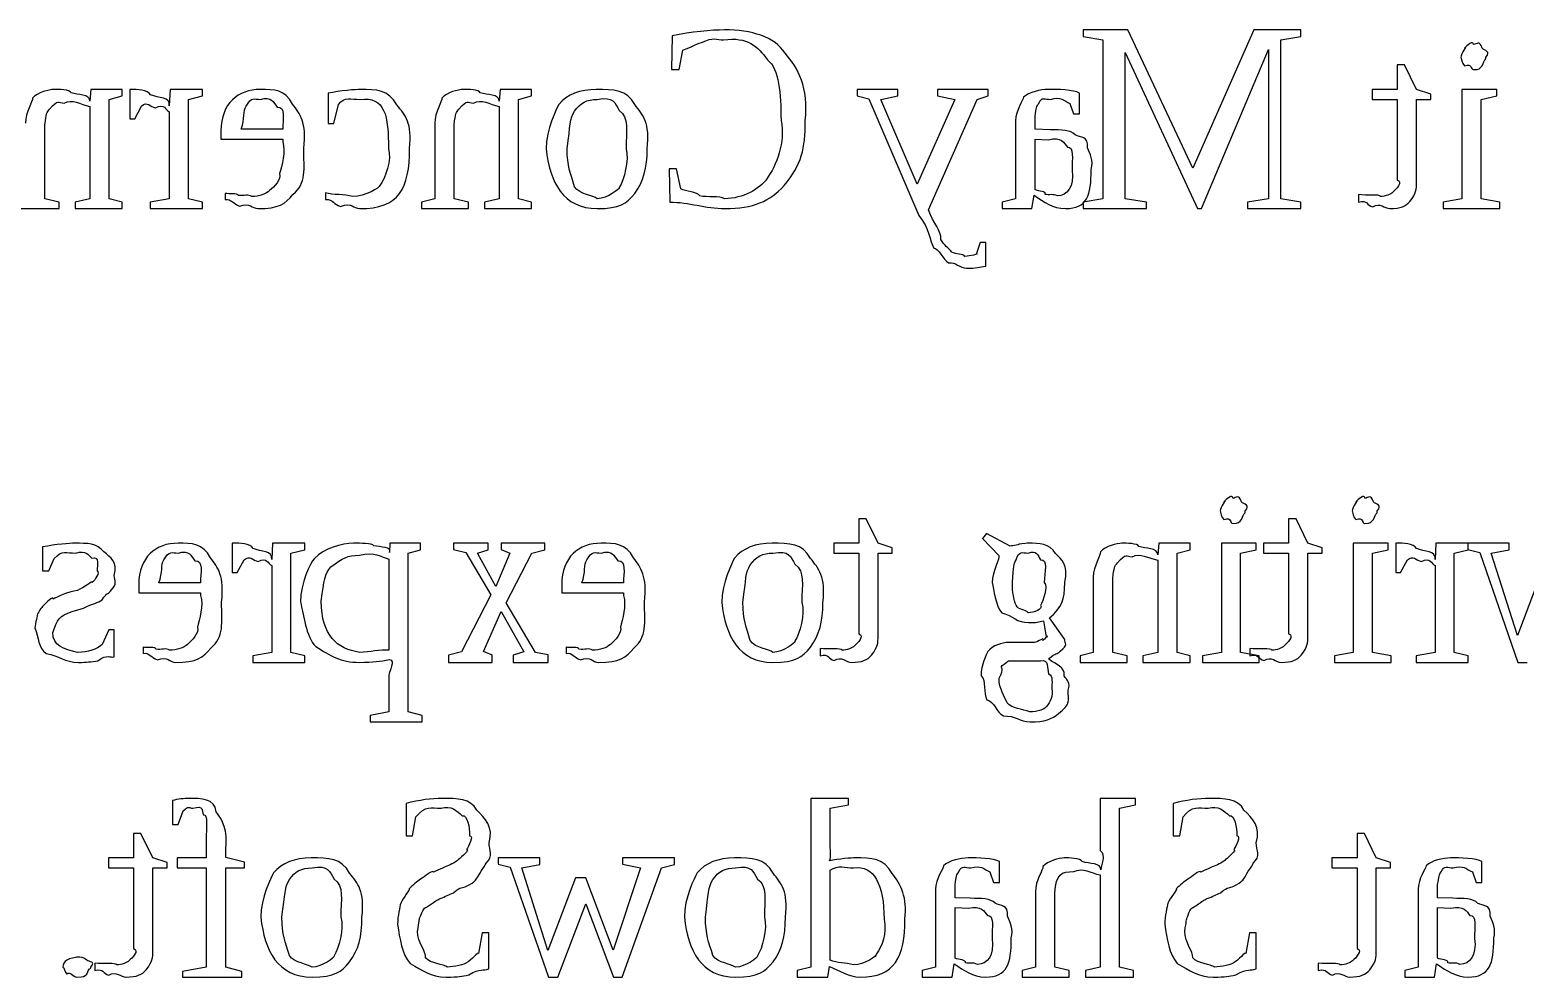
# Model space of a CAD drawing. Header units: millimetres. Extents: x 21 to 196, y 128 to 259.
# Drawn here: x 151.74 to 178.31, y 241.79 to 258.62 of the extents above; entities that cross this region are included whole.
import ezdxf

# ---------------------------------------------------------------- set-up
doc = ezdxf.new("R2010")
doc.units = ezdxf.units.MM
doc.layers.get('0').update_dxf_attribs({"linetype": 'CONTINUOUS'})

msp = doc.modelspace()

# ---------------------------------------------------------------- linework, layer by layer
at = {"color": 0}
for p, q in [((171.248, 258.622), (170.454, 258.622)), ((170.454, 258.622), (170.454, 258.506)), ((172.405, 256.164), (171.248, 258.622)), ((173.486, 258.622), (172.405, 256.164)), ((174.323, 258.622), (173.486, 258.622)), ((174.323, 258.506), (174.323, 258.622)), ((163.152, 258.517), (163.14, 257.917)), ((163.278, 257.917), (163.339, 258.264)), ((170.454, 258.506), (170.807, 258.446)), ((170.807, 258.446), (170.807, 255.623)), ((172.559, 255.447), (173.75, 258.275)), ((173.75, 258.275), (173.75, 255.623)), ((173.965, 258.446), (174.323, 258.506)), ((173.965, 255.623), (173.965, 258.446)), ((171.203, 255.623), (171.203, 258.22)), ((171.203, 258.22), (172.488, 255.447)), ((176.168, 257.999), (176.036, 257.999)), ((176.036, 257.999), (176.036, 257.564)), ((176.378, 257.564), (176.168, 257.999)), ((177.165, 258.137), (177.165, 258.137)), ((163.14, 257.917), (163.278, 257.917)), ((152.822, 257.564), (152.805, 257.354)), ((153.378, 257.564), (152.822, 257.564)), ((153.378, 257.448), (153.378, 257.564)), ((153.513, 257.564), (153.513, 257.04)), ((153.547, 257.564), (153.513, 257.564)), ((154.23, 257.564), (154.214, 257.271)), ((154.803, 257.564), (154.23, 257.564)), ((154.803, 257.448), (154.803, 257.564)), ((157.036, 257.497), (157.036, 256.957)), ((160.095, 257.564), (160.079, 257.354)), ((160.652, 257.564), (160.095, 257.564)), ((160.652, 257.448), (160.652, 257.564)), ((167.164, 257.564), (166.442, 257.564)), ((166.442, 257.564), (166.442, 257.453)), ((167.164, 257.448), (167.164, 257.564)), ((168.768, 257.564), (167.864, 257.564)), ((167.864, 257.564), (167.864, 257.453)), ((168.768, 257.448), (168.768, 257.564)), ((169.832, 257.564), (169.832, 257.564)), ((170.389, 257.128), (170.389, 257.497)), ((176.036, 257.564), (175.589, 257.564)), ((175.589, 257.564), (175.589, 257.387)), ((176.632, 257.481), (176.378, 257.564)), ((176.632, 257.387), (176.632, 257.481)), ((177.804, 257.564), (177.187, 257.564)), ((177.187, 257.564), (177.187, 255.623)), ((177.804, 257.448), (177.804, 257.564)), ((152.805, 257.26), (152.805, 255.623)), ((153.147, 257.387), (153.378, 257.448)), ((153.147, 255.623), (153.147, 257.387)), ((153.602, 257.04), (153.723, 257.266)), ((154.555, 257.387), (154.803, 257.448)), ((154.555, 255.623), (154.555, 257.387)), ((155.834, 257.387), (155.834, 257.387)), ((157.141, 256.957), (157.223, 257.294)), ((160.079, 257.26), (160.079, 255.623)), ((160.42, 257.387), (160.652, 257.448)), ((160.42, 255.623), (160.42, 257.387)), ((166.442, 257.453), (166.646, 257.398)), ((166.646, 257.398), (167.533, 255.326)), ((166.861, 257.387), (167.164, 257.448)), ((167.506, 255.882), (166.861, 257.387)), ((168.173, 257.387), (167.506, 255.882)), ((167.705, 255.425), (168.57, 257.387)), ((167.864, 257.453), (168.173, 257.387)), ((168.57, 257.387), (168.768, 257.448)), ((170.218, 257.315), (170.284, 257.128)), ((175.589, 257.387), (176.036, 257.387)), ((176.036, 257.387), (176.036, 255.954)), ((176.378, 255.927), (176.378, 257.387)), ((176.378, 257.387), (176.632, 257.387)), ((177.528, 257.387), (177.804, 257.448)), ((177.528, 255.623), (177.528, 257.387)), ((152.006, 255.623), (152.006, 256.935)), ((153.513, 257.04), (153.602, 257.04)), ((154.214, 257.167), (154.214, 255.623)), ((157.036, 256.957), (157.141, 256.957)), ((158.932, 256.963), (158.932, 255.623)), ((159.279, 255.623), (159.279, 256.935)), ((169.253, 257.007), (169.253, 255.623)), ((169.601, 256.858), (169.601, 257.09)), ((170.284, 257.128), (170.389, 257.128)), ((155.134, 256.83), (155.134, 256.682)), ((155.134, 256.682), (156.231, 256.682)), ((156.231, 256.858), (155.492, 256.858)), ((156.231, 256.682), (156.231, 256.632)), ((169.871, 256.847), (169.601, 256.858)), ((169.601, 256.682), (169.838, 256.671)), ((169.601, 255.783), (169.601, 256.682)), ((160.911, 256.511), (160.911, 256.511)), ((161.286, 256.511), (161.286, 256.511)), ((163.229, 256.153), (163.096, 256.153)), ((163.096, 256.153), (163.108, 255.563)), ((163.306, 255.8), (163.229, 256.153)), ((152.26, 255.563), (152.006, 255.623)), ((152.805, 255.623), (152.54, 255.563)), ((153.378, 255.563), (153.147, 255.623)), ((154.214, 255.623), (153.877, 255.563)), ((154.803, 255.563), (154.555, 255.623)), ((155.211, 255.717), (155.211, 255.607)), ((156.992, 255.728), (156.992, 255.607)), ((158.932, 255.623), (158.7, 255.563)), ((159.533, 255.563), (159.279, 255.623)), ((160.079, 255.623), (159.814, 255.563)), ((160.652, 255.563), (160.42, 255.623)), ((169.253, 255.623), (169.017, 255.563)), ((169.546, 255.447), (169.584, 255.684)), ((170.807, 255.623), (170.454, 255.563)), ((171.578, 255.563), (171.203, 255.623)), ((173.75, 255.623), (173.375, 255.563)), ((174.323, 255.563), (173.965, 255.623)), ((175.347, 255.695), (175.347, 255.563)), ((177.187, 255.623), (176.851, 255.563)), ((177.859, 255.563), (177.528, 255.623)), ((151.427, 255.447), (152.26, 255.447)), ((152.26, 255.447), (152.26, 255.563)), ((152.54, 255.563), (152.54, 255.447)), ((152.54, 255.447), (153.378, 255.447)), ((153.378, 255.447), (153.378, 255.563)), ((153.877, 255.563), (153.877, 255.447)), ((153.877, 255.447), (154.803, 255.447)), ((154.803, 255.447), (154.803, 255.563)), ((158.7, 255.563), (158.7, 255.447)), ((158.7, 255.447), (159.533, 255.447)), ((159.533, 255.447), (159.533, 255.563)), ((159.814, 255.563), (159.814, 255.447)), ((159.814, 255.447), (160.652, 255.447)), ((160.652, 255.447), (160.652, 255.563)), ((164.089, 255.447), (164.089, 255.447)), ((169.017, 255.563), (169.017, 255.447)), ((169.017, 255.447), (169.546, 255.447)), ((170.454, 255.563), (170.454, 255.447)), ((170.454, 255.447), (171.578, 255.447)), ((171.578, 255.447), (171.578, 255.563)), ((172.488, 255.447), (172.559, 255.447)), ((173.375, 255.563), (173.375, 255.447)), ((173.375, 255.447), (174.323, 255.447)), ((174.323, 255.447), (174.323, 255.563)), ((175.904, 255.447), (175.904, 255.447)), ((176.851, 255.563), (176.851, 255.447)), ((176.851, 255.447), (177.859, 255.447)), ((177.859, 255.447), (177.859, 255.563)), ((168.625, 254.846), (168.559, 254.648)), ((168.724, 254.846), (168.625, 254.846)), ((168.724, 254.427), (168.724, 254.846)), ((168.383, 254.389), (168.383, 254.389)), ((172.889, 250.075), (172.889, 250.075)), ((175.234, 250.075), (175.234, 250.075)), ((166.601, 249.937), (166.468, 249.937)), ((166.468, 249.937), (166.468, 249.502)), ((166.81, 249.502), (166.601, 249.937)), ((174.238, 249.937), (174.105, 249.937)), ((174.105, 249.937), (174.105, 249.502)), ((174.447, 249.502), (174.238, 249.937)), ((155.335, 249.502), (155.335, 248.979)), ((155.368, 249.502), (155.335, 249.502)), ((156.052, 249.502), (156.035, 249.21)), ((156.625, 249.502), (156.052, 249.502)), ((156.625, 249.386), (156.625, 249.502)), ((158.135, 249.502), (158.13, 249.337)), ((158.681, 249.502), (158.135, 249.502)), ((158.681, 249.386), (158.681, 249.502)), ((159.883, 249.502), (159.265, 249.502)), ((159.265, 249.502), (159.265, 249.392)), ((159.883, 249.386), (159.883, 249.502)), ((160.891, 249.502), (160.114, 249.502)), ((160.114, 249.502), (160.114, 249.392)), ((160.891, 249.386), (160.891, 249.502)), ((166.468, 249.502), (166.022, 249.502)), ((166.022, 249.502), (166.022, 249.326)), ((167.064, 249.42), (166.81, 249.502)), ((168.739, 249.673), (168.668, 249.585)), ((168.668, 249.585), (168.954, 249.282)), ((169.158, 249.447), (168.739, 249.673)), ((171.799, 249.502), (171.782, 249.293)), ((172.355, 249.502), (171.799, 249.502)), ((172.355, 249.386), (172.355, 249.502)), ((173.528, 249.502), (172.911, 249.502)), ((172.911, 249.502), (172.911, 247.562)), ((173.528, 249.386), (173.528, 249.502)), ((174.105, 249.502), (173.659, 249.502)), ((173.659, 249.502), (173.659, 249.326)), ((174.701, 249.42), (174.447, 249.502)), ((175.873, 249.502), (175.256, 249.502)), ((175.256, 249.502), (175.256, 247.562)), ((175.873, 249.386), (175.873, 249.502)), ((176.009, 249.502), (176.009, 248.979)), ((176.042, 249.502), (176.009, 249.502)), ((176.725, 249.502), (176.709, 249.21)), ((177.298, 249.502), (176.725, 249.502)), ((178.028, 249.502), (177.289, 249.502)), ((177.289, 249.502), (177.289, 249.392)), ((177.298, 249.386), (177.298, 249.502)), ((178.028, 249.386), (178.028, 249.502)), ((151.965, 249.436), (151.965, 249.011)), ((152.075, 249.011), (152.169, 249.232)), ((154.373, 249.326), (154.373, 249.326)), ((156.377, 249.326), (156.625, 249.386)), ((156.377, 247.562), (156.377, 249.326)), ((158.461, 249.326), (158.681, 249.386)), ((158.461, 246.503), (158.461, 249.326)), ((159.265, 249.392), (159.486, 249.337)), ((159.486, 249.337), (159.927, 248.582)), ((159.695, 249.326), (159.883, 249.386)), ((160.021, 248.731), (159.695, 249.326)), ((160.269, 249.326), (160.021, 248.731)), ((160.114, 249.392), (160.269, 249.326)), ((160.202, 248.444), (160.66, 249.326)), ((160.66, 249.326), (160.891, 249.386)), ((161.889, 249.326), (161.889, 249.326)), ((166.022, 249.326), (166.468, 249.326)), ((166.468, 249.326), (166.468, 247.893)), ((166.81, 247.865), (166.81, 249.326)), ((166.81, 249.326), (167.064, 249.326)), ((167.064, 249.326), (167.064, 249.42)), ((172.124, 249.326), (172.355, 249.386)), ((172.124, 247.562), (172.124, 249.326)), ((173.252, 249.326), (173.528, 249.386)), ((173.252, 247.562), (173.252, 249.326)), ((173.659, 249.326), (174.105, 249.326)), ((174.105, 249.326), (174.105, 247.893)), ((174.447, 247.865), (174.447, 249.326)), ((174.447, 249.326), (174.701, 249.326)), ((174.701, 249.326), (174.701, 249.42)), ((175.598, 249.326), (175.873, 249.386)), ((175.598, 247.562), (175.598, 249.326)), ((177.05, 249.326), (177.298, 249.386)), ((177.05, 247.562), (177.05, 249.326)), ((177.289, 249.392), (177.504, 249.337)), ((177.504, 249.337), (178.182, 247.385)), ((177.708, 249.326), (178.028, 249.386)), ((178.171, 247.86), (177.708, 249.326)), ((151.965, 249.011), (152.075, 249.011)), ((155.335, 248.979), (155.423, 248.979)), ((155.423, 248.979), (155.545, 249.204)), ((156.035, 249.105), (156.035, 247.562)), ((158.119, 249.216), (158.119, 247.6)), ((171.782, 249.199), (171.782, 247.562)), ((176.009, 248.979), (176.097, 248.979)), ((176.097, 248.979), (176.218, 249.204)), ((176.709, 249.105), (176.709, 247.562)), ((178.661, 249.149), (178.171, 247.86)), ((153.673, 248.769), (153.673, 248.62)), ((154.77, 248.797), (154.032, 248.797)), ((161.189, 248.769), (161.189, 248.62)), ((162.286, 248.797), (161.548, 248.797)), ((168.839, 248.802), (168.839, 248.802)), ((170.635, 248.901), (170.635, 247.562)), ((170.983, 247.562), (170.983, 248.874)), ((153.673, 248.62), (154.77, 248.62)), ((154.77, 248.62), (154.77, 248.57)), ((156.917, 248.471), (156.917, 248.471)), ((159.927, 248.582), (159.409, 247.573)), ((160.721, 247.562), (160.202, 248.444)), ((161.189, 248.62), (162.286, 248.62)), ((162.286, 248.62), (162.286, 248.57)), ((164.034, 248.449), (164.034, 248.449)), ((164.408, 248.449), (164.408, 248.449)), ((152.488, 248.29), (152.692, 248.35)), ((159.8, 247.578), (160.114, 248.29)), ((160.114, 248.29), (160.517, 247.573)), ((169.478, 248.267), (169.478, 248.267)), ((170.128, 247.793), (169.858, 248.174)), ((151.827, 247.997), (151.827, 247.997)), ((153.139, 247.964), (153.023, 247.7)), ((153.238, 247.964), (153.139, 247.964)), ((153.238, 247.485), (153.238, 247.964)), ((169.748, 248.124), (169.798, 247.837)), ((153.75, 247.656), (153.75, 247.545)), ((161.266, 247.656), (161.266, 247.545)), ((165.779, 247.633), (165.779, 247.501)), ((169.588, 247.738), (169.131, 247.738)), ((173.416, 247.633), (173.416, 247.501)), ((156.035, 247.562), (155.699, 247.501)), ((155.699, 247.501), (155.699, 247.385)), ((155.699, 247.385), (156.625, 247.385)), ((156.625, 247.501), (156.377, 247.562)), ((156.625, 247.385), (156.625, 247.501)), ((159.409, 247.573), (159.177, 247.512)), ((159.177, 247.512), (159.177, 247.385)), ((159.177, 247.385), (159.954, 247.385)), ((159.954, 247.512), (159.8, 247.578)), ((159.954, 247.385), (159.954, 247.512)), ((160.517, 247.573), (160.329, 247.512)), ((160.329, 247.512), (160.329, 247.385)), ((160.329, 247.385), (160.947, 247.385)), ((160.947, 247.518), (160.721, 247.562)), ((160.947, 247.385), (160.947, 247.518)), ((166.336, 247.385), (166.336, 247.385)), ((169.164, 247.413), (169.698, 247.413)), ((170.635, 247.562), (170.404, 247.501)), ((170.404, 247.501), (170.404, 247.385)), ((170.404, 247.385), (171.237, 247.385)), ((171.237, 247.501), (170.983, 247.562)), ((171.237, 247.385), (171.237, 247.501)), ((171.782, 247.562), (171.517, 247.501)), ((171.517, 247.501), (171.517, 247.385)), ((171.517, 247.385), (172.355, 247.385)), ((172.355, 247.501), (172.124, 247.562)), ((172.355, 247.385), (172.355, 247.501)), ((172.911, 247.562), (172.575, 247.501)), ((172.575, 247.501), (172.575, 247.385)), ((172.575, 247.385), (173.583, 247.385)), ((173.583, 247.501), (173.252, 247.562)), ((173.583, 247.385), (173.583, 247.501)), ((173.973, 247.385), (173.973, 247.385)), ((175.256, 247.562), (174.92, 247.501)), ((174.92, 247.501), (174.92, 247.385)), ((174.92, 247.385), (175.929, 247.385)), ((175.929, 247.501), (175.598, 247.562)), ((175.929, 247.385), (175.929, 247.501)), ((176.709, 247.562), (176.372, 247.501)), ((176.372, 247.501), (176.372, 247.385)), ((176.372, 247.385), (177.298, 247.385)), ((177.298, 247.501), (177.05, 247.562)), ((177.298, 247.385), (177.298, 247.501)), ((178.182, 247.385), (178.347, 247.385)), ((158.119, 247.154), (158.119, 246.503)), ((168.96, 247.104), (168.96, 247.104)), ((158.119, 246.503), (157.783, 246.443)), ((157.783, 246.443), (157.783, 246.327)), ((157.783, 246.327), (158.709, 246.327)), ((158.709, 246.443), (158.461, 246.503)), ((158.709, 246.327), (158.709, 246.443)), ((154.271, 244.93), (154.271, 244.505)), ((154.371, 244.505), (154.464, 244.748)), ((158.422, 244.88), (158.422, 244.301)), ((166.284, 244.968), (165.617, 244.968)), ((165.617, 244.968), (165.617, 241.97)), ((165.959, 244.792), (166.284, 244.852)), ((165.959, 244.235), (165.959, 244.792)), ((166.284, 244.852), (166.284, 244.968)), ((171.388, 244.968), (170.76, 244.968)), ((170.76, 244.968), (170.76, 244.042)), ((171.101, 244.792), (171.388, 244.852)), ((171.101, 241.97), (171.101, 244.792)), ((171.388, 244.852), (171.388, 244.968)), ((172.055, 244.88), (172.055, 244.301)), ((154.271, 244.505), (154.371, 244.505)), ((158.538, 244.301), (158.598, 244.638)), ((172.171, 244.301), (172.231, 244.638)), ((153.712, 244.346), (153.58, 244.346)), ((153.58, 244.346), (153.58, 243.91)), ((153.922, 243.91), (153.712, 244.346)), ((154.872, 244.235), (154.872, 243.91)), ((158.422, 244.301), (158.538, 244.301)), ((172.055, 244.301), (172.171, 244.301)), ((175.455, 244.346), (175.322, 244.346)), ((175.322, 244.346), (175.322, 243.91)), ((175.664, 243.91), (175.455, 244.346)), ((155.219, 243.915), (155.219, 244.053)), ((155.55, 243.833), (155.219, 243.915)), ((153.58, 243.91), (153.133, 243.91)), ((153.133, 243.91), (153.133, 243.733)), ((153.133, 243.733), (153.58, 243.733)), ((153.58, 243.733), (153.58, 242.3)), ((154.175, 243.827), (153.922, 243.91)), ((153.922, 242.273), (153.922, 243.733)), ((153.922, 243.733), (154.175, 243.733)), ((154.175, 243.733), (154.175, 243.827)), ((154.872, 243.91), (154.354, 243.91)), ((154.354, 243.91), (154.354, 243.733)), ((154.354, 243.733), (154.872, 243.733)), ((154.872, 243.733), (154.872, 241.97)), ((155.219, 243.733), (155.55, 243.733)), ((155.219, 241.97), (155.219, 243.733)), ((155.55, 243.733), (155.55, 243.833)), ((160.799, 243.91), (160.061, 243.91)), ((160.061, 243.91), (160.061, 243.8)), ((160.061, 243.8), (160.275, 243.745)), ((160.275, 243.745), (160.953, 241.793)), ((160.479, 243.733), (160.799, 243.794)), ((160.943, 242.267), (160.479, 243.733)), ((160.799, 243.794), (160.799, 243.91)), ((162.591, 243.733), (162.106, 242.273)), ((162.265, 241.793), (162.965, 243.733)), ((163.191, 243.91), (162.271, 243.91)), ((162.271, 243.91), (162.271, 243.8)), ((162.271, 243.8), (162.591, 243.733)), ((162.965, 243.733), (163.191, 243.794)), ((163.191, 243.794), (163.191, 243.91)), ((165.959, 242.091), (165.959, 243.695)), ((168.412, 243.91), (168.412, 243.91)), ((168.797, 243.662), (168.863, 243.475)), ((168.968, 243.475), (168.968, 243.844)), ((175.322, 243.91), (174.876, 243.91)), ((174.876, 243.91), (174.876, 243.733)), ((174.876, 243.733), (175.322, 243.733)), ((175.322, 243.733), (175.322, 242.3)), ((175.918, 243.827), (175.664, 243.91)), ((175.664, 242.273), (175.664, 243.733)), ((175.664, 243.733), (175.918, 243.733)), ((175.918, 243.733), (175.918, 243.827)), ((176.985, 243.91), (176.985, 243.91)), ((177.371, 243.662), (177.438, 243.475)), ((177.542, 243.475), (177.542, 243.844)), ((161.433, 243.557), (160.943, 242.267)), ((161.615, 243.557), (161.433, 243.557)), ((162.106, 242.273), (161.615, 243.557)), ((168.18, 243.204), (168.18, 243.436)), ((168.863, 243.475), (168.968, 243.475)), ((170.76, 243.607), (170.76, 241.97)), ((176.754, 243.204), (176.754, 243.436)), ((177.438, 243.475), (177.542, 243.475)), ((167.833, 243.353), (167.833, 241.97)), ((168.45, 243.193), (168.18, 243.204)), ((169.607, 243.309), (169.607, 241.97)), ((169.949, 241.97), (169.949, 243.292)), ((176.407, 243.353), (176.407, 241.97)), ((177.024, 243.193), (176.754, 243.204)), ((155.842, 242.857), (155.842, 242.857)), ((156.217, 242.857), (156.217, 242.857)), ((161.119, 241.793), (161.615, 243.094)), ((161.615, 243.094), (162.111, 241.793)), ((163.368, 242.857), (163.368, 242.857)), ((163.743, 242.857), (163.743, 242.857)), ((168.18, 243.028), (168.417, 243.017)), ((168.18, 242.13), (168.18, 243.028)), ((176.754, 243.028), (176.991, 243.017)), ((176.754, 242.13), (176.754, 243.028)), ((166.918, 242.824), (166.918, 242.824)), ((159.778, 242.582), (159.712, 242.212)), ((159.894, 242.582), (159.778, 242.582)), ((159.894, 241.942), (159.894, 242.582)), ((173.411, 242.582), (173.345, 242.212)), ((173.527, 242.582), (173.411, 242.582)), ((173.527, 241.942), (173.527, 242.582)), ((152.324, 241.97), (152.324, 241.97)), ((152.891, 242.042), (152.891, 241.909)), ((153.447, 241.793), (153.447, 241.793)), ((154.872, 241.97), (154.453, 241.893)), ((154.453, 241.893), (154.453, 241.793)), ((154.453, 241.793), (155.506, 241.793)), ((155.506, 241.893), (155.219, 241.97)), ((155.506, 241.793), (155.506, 241.893)), ((160.953, 241.793), (161.119, 241.793)), ((162.111, 241.793), (162.265, 241.793)), ((165.617, 241.97), (165.374, 241.909)), ((165.374, 241.909), (165.374, 241.793)), ((165.374, 241.793), (165.92, 241.793)), ((165.92, 241.793), (165.947, 241.981)), ((167.833, 241.97), (167.596, 241.909)), ((167.596, 241.909), (167.596, 241.793)), ((167.596, 241.793), (168.125, 241.793)), ((168.125, 241.793), (168.164, 242.03)), ((169.607, 241.97), (169.37, 241.909)), ((169.37, 241.909), (169.37, 241.793)), ((169.37, 241.793), (170.208, 241.793)), ((170.208, 241.909), (169.949, 241.97)), ((170.208, 241.793), (170.208, 241.909)), ((170.76, 241.97), (170.495, 241.909)), ((170.495, 241.909), (170.495, 241.793)), ((170.495, 241.793), (171.349, 241.793)), ((171.349, 241.909), (171.101, 241.97)), ((171.349, 241.793), (171.349, 241.909)), ((174.633, 242.042), (174.633, 241.909)), ((175.19, 241.793), (175.19, 241.793)), ((176.407, 241.97), (176.17, 241.909)), ((176.17, 241.909), (176.17, 241.793)), ((176.17, 241.793), (176.699, 241.793)), ((176.699, 241.793), (176.737, 242.03))]:
    msp.add_line(p, q, dxfattribs=at)
for points in [[(164.083, 258.622), (163.857, 258.622), (163.482, 258.586), (163.152, 258.517)], [(165.158, 258.209), (164.975, 258.504), (164.557, 258.622), (164.083, 258.622)], [(163.339, 258.264), (163.513, 258.324), (163.547, 258.366), (163.675, 258.396)], [(163.675, 258.396), (163.887, 258.504), (163.934, 258.446), (164.066, 258.446)], [(164.066, 258.446), (164.49, 258.504), (164.678, 258.327), (164.844, 258.093)], [(177.231, 258.297), (177.294, 258.36), (177.165, 258.199), (177.165, 258.137)], [(177.391, 258.363), (177.382, 258.448), (177.275, 258.341), (177.231, 258.297)], [(177.545, 258.297), (177.504, 258.448), (177.45, 258.363), (177.391, 258.363)], [(177.611, 258.137), (177.709, 258.243), (177.589, 258.253), (177.545, 258.297)], [(164.844, 258.093), (165.052, 257.919), (165.086, 257.5), (165.086, 257.012)], [(165.516, 257.007), (165.574, 257.604), (165.398, 257.936), (165.158, 258.209)], [(177.165, 258.137), (177.176, 258.122), (177.187, 258.027), (177.231, 257.983)], [(177.231, 257.983), (177.382, 258.034), (177.329, 257.917), (177.391, 257.917)], [(177.545, 257.983), (177.592, 258.122), (177.611, 258.078), (177.611, 258.137)], [(177.391, 257.917), (177.504, 257.917), (177.501, 257.938), (177.545, 257.983)], [(152.166, 257.564), (152.082, 257.564), (151.871, 257.511), (151.785, 257.409)], [(152.469, 257.503), (152.45, 257.564), (152.247, 257.564), (152.166, 257.564)], [(152.805, 257.354), (152.805, 257.487), (152.587, 257.466), (152.469, 257.503)], [(153.883, 257.47), (153.839, 257.564), (153.628, 257.564), (153.547, 257.564)], [(154.214, 257.271), (154.24, 257.438), (154.023, 257.406), (153.883, 257.47)], [(155.834, 257.564), (155.441, 257.564), (155.134, 257.318), (155.134, 256.83)], [(156.407, 257.304), (156.272, 257.564), (156.081, 257.564), (155.834, 257.564)], [(157.609, 257.564), (157.54, 257.564), (157.243, 257.542), (157.036, 257.497)], [(158.259, 257.288), (158.116, 257.564), (157.893, 257.564), (157.609, 257.564)], [(159.439, 257.564), (159.355, 257.564), (159.144, 257.511), (159.059, 257.409)], [(159.742, 257.503), (159.723, 257.564), (159.52, 257.564), (159.439, 257.564)], [(160.079, 257.354), (160.079, 257.487), (159.861, 257.466), (159.742, 257.503)], [(161.804, 257.564), (161.512, 257.564), (161.288, 257.476), (161.137, 257.299)], [(162.487, 257.294), (162.347, 257.564), (162.11, 257.564), (161.804, 257.564)], [(169.832, 257.564), (169.7, 257.564), (169.489, 257.517), (169.397, 257.426)], [(170.389, 257.497), (170.295, 257.564), (169.995, 257.564), (169.832, 257.564)], [(151.785, 257.409), (151.795, 257.357), (151.658, 257.157), (151.658, 256.963)], [(152.006, 256.935), (152.026, 257.145), (152.033, 257.146), (152.088, 257.216)], [(152.088, 257.216), (152.254, 257.401), (152.231, 257.321), (152.348, 257.321)], [(152.348, 257.321), (152.496, 257.401), (152.626, 257.3), (152.805, 257.26)], [(153.723, 257.266), (153.828, 257.365), (153.876, 257.256), (153.971, 257.238)], [(153.971, 257.238), (154.134, 257.328), (154.144, 257.196), (154.214, 257.167)], [(155.492, 256.858), (155.563, 257.048), (155.523, 257.185), (155.581, 257.266)], [(155.581, 257.266), (155.677, 257.445), (155.721, 257.387), (155.834, 257.387)], [(155.834, 257.387), (156.037, 257.445), (156.063, 257.34), (156.132, 257.249)], [(156.132, 257.249), (156.29, 257.266), (156.231, 257.03), (156.231, 256.858)], [(156.606, 256.516), (156.658, 256.982), (156.539, 257.131), (156.407, 257.304)], [(157.223, 257.294), (157.327, 257.445), (157.453, 257.387), (157.603, 257.387)], [(157.603, 257.387), (158.05, 257.445), (158.111, 257.095), (158.111, 256.511)], [(158.485, 256.516), (158.535, 256.964), (158.411, 257.108), (158.259, 257.288)], [(159.059, 257.409), (159.068, 257.357), (158.932, 257.157), (158.932, 256.963)], [(159.279, 256.935), (159.3, 257.145), (159.307, 257.146), (159.362, 257.216)], [(159.362, 257.216), (159.527, 257.401), (159.504, 257.321), (159.621, 257.321)], [(159.621, 257.321), (159.77, 257.401), (159.899, 257.3), (160.079, 257.26)], [(161.137, 257.299), (161.093, 257.211), (160.911, 256.859), (160.911, 256.511)], [(161.418, 257.178), (161.516, 257.328), (161.637, 257.387), (161.82, 257.387)], [(161.82, 257.387), (162.115, 257.445), (162.132, 257.321), (162.212, 257.189)], [(162.708, 256.511), (162.761, 256.968), (162.635, 257.113), (162.487, 257.294)], [(169.397, 257.426), (169.395, 257.379), (169.253, 257.194), (169.253, 257.007)], [(169.601, 257.09), (169.627, 257.233), (169.623, 257.267), (169.667, 257.315)], [(169.667, 257.315), (169.715, 257.445), (169.781, 257.387), (169.876, 257.387)], [(169.876, 257.387), (170.053, 257.445), (170.116, 257.362), (170.218, 257.315)], [(161.286, 256.511), (161.344, 256.935), (161.33, 257.041), (161.418, 257.178)], [(162.212, 257.189), (162.393, 257.064), (162.333, 256.83), (162.333, 256.511)], [(165.086, 257.012), (165.169, 256.626), (165.002, 256.214), (164.833, 255.976)], [(165.141, 255.855), (165.456, 256.23), (165.516, 256.514), (165.516, 257.007)], [(169.838, 256.671), (170.068, 256.726), (170.116, 256.618), (170.174, 256.538)], [(170.312, 256.759), (170.233, 256.847), (170.062, 256.843), (169.871, 256.847)], [(170.532, 256.527), (170.553, 256.74), (170.411, 256.707), (170.312, 256.759)], [(156.231, 256.632), (156.29, 256.468), (156.213, 256.205), (156.176, 256.07)], [(156.413, 255.7), (156.658, 255.902), (156.606, 256.141), (156.606, 256.516)], [(157.598, 255.447), (158.301, 255.447), (158.485, 255.802), (158.485, 256.516)], [(158.111, 256.511), (158.169, 256.321), (158.06, 255.987), (157.956, 255.855)], [(160.911, 256.511), (160.976, 255.917), (161.214, 255.447), (161.82, 255.447)], [(161.418, 255.833), (161.344, 256.078), (161.286, 256.198), (161.286, 256.511)], [(162.333, 256.511), (162.393, 256.303), (162.293, 255.957), (162.212, 255.822)], [(162.487, 255.717), (162.644, 255.928), (162.708, 256.165), (162.708, 256.511)], [(170.174, 256.538), (170.299, 256.563), (170.257, 256.321), (170.257, 256.13)], [(170.598, 256.141), (170.645, 256.299), (170.576, 256.424), (170.532, 256.527)], [(170.141, 255.447), (170.527, 255.447), (170.598, 255.679), (170.598, 256.141)], [(156.176, 256.07), (156.213, 255.965), (156.077, 255.836), (155.999, 255.767)], [(164.833, 255.976), (164.71, 255.8), (164.411, 255.623), (164.083, 255.623)], [(170.257, 256.13), (170.299, 255.833), (170.171, 255.673), (169.998, 255.673)], [(176.036, 255.954), (176.15, 255.924), (176.009, 255.785), (175.954, 255.734)], [(176.262, 255.574), (176.378, 255.734), (176.378, 255.775), (176.378, 255.927)], [(155.443, 255.679), (155.435, 255.729), (155.271, 255.702), (155.211, 255.717)], [(155.211, 255.607), (155.32, 255.626), (155.359, 255.524), (155.465, 255.491)], [(155.68, 255.662), (155.622, 255.707), (155.535, 255.668), (155.443, 255.679)], [(155.999, 255.767), (155.937, 255.707), (155.812, 255.662), (155.68, 255.662)], [(155.79, 255.447), (156.162, 255.447), (156.281, 255.531), (156.413, 255.7)], [(157.477, 255.662), (157.322, 255.707), (157.128, 255.684), (156.992, 255.728)], [(156.992, 255.607), (157.132, 255.619), (157.143, 255.514), (157.256, 255.486)], [(157.956, 255.855), (157.962, 255.825), (157.694, 255.662), (157.477, 255.662)], [(161.82, 255.623), (161.754, 255.681), (161.506, 255.692), (161.418, 255.833)], [(162.212, 255.822), (162.228, 255.8), (161.997, 255.623), (161.82, 255.623)], [(161.82, 255.447), (162.228, 255.447), (162.337, 255.536), (162.487, 255.717)], [(163.642, 255.673), (163.596, 255.747), (163.391, 255.747), (163.306, 255.8)], [(164.083, 255.623), (163.993, 255.681), (163.783, 255.64), (163.642, 255.673)], [(164.089, 255.447), (164.6, 255.447), (164.888, 255.582), (165.141, 255.855)], [(169.584, 255.684), (169.759, 255.564), (169.914, 255.447), (170.141, 255.447)], [(169.782, 255.7), (169.807, 255.756), (169.664, 255.75), (169.601, 255.783)], [(169.998, 255.673), (169.925, 255.714), (169.842, 255.681), (169.782, 255.7)], [(175.738, 255.662), (175.727, 255.707), (175.501, 255.673), (175.347, 255.695)], [(175.347, 255.563), (175.515, 255.608), (175.49, 255.502), (175.601, 255.48)], [(175.954, 255.734), (175.923, 255.707), (175.827, 255.662), (175.738, 255.662)], [(155.465, 255.491), (155.651, 255.564), (155.68, 255.447), (155.79, 255.447)], [(157.256, 255.486), (157.474, 255.564), (157.481, 255.447), (157.598, 255.447)], [(163.108, 255.563), (163.449, 255.564), (163.74, 255.447), (164.089, 255.447)], [(167.925, 254.896), (167.944, 255.061), (167.793, 255.171), (167.705, 255.425)], [(175.601, 255.48), (175.732, 255.564), (175.809, 255.447), (175.904, 255.447)], [(175.904, 255.447), (176.102, 255.447), (176.182, 255.488), (176.262, 255.574)], [(167.533, 255.326), (167.726, 255.098), (167.726, 254.865), (167.804, 254.747)], [(168.123, 254.675), (168.062, 254.745), (167.984, 254.797), (167.925, 254.896)], [(167.804, 254.747), (167.881, 254.745), (167.968, 254.542), (168.063, 254.482)], [(168.355, 254.598), (168.322, 254.646), (168.194, 254.624), (168.123, 254.675)], [(168.559, 254.648), (168.613, 254.646), (168.443, 254.598), (168.355, 254.598)], [(168.063, 254.482), (168.187, 254.507), (168.261, 254.389), (168.383, 254.389)], [(168.383, 254.389), (168.551, 254.389), (168.622, 254.403), (168.724, 254.427)], [(172.955, 250.235), (173.018, 250.299), (172.889, 250.137), (172.889, 250.075)], [(173.115, 250.301), (173.106, 250.387), (172.999, 250.279), (172.955, 250.235)], [(173.269, 250.235), (173.228, 250.387), (173.174, 250.301), (173.115, 250.301)], [(175.3, 250.235), (175.364, 250.299), (175.234, 250.137), (175.234, 250.075)], [(175.46, 250.301), (175.452, 250.387), (175.344, 250.279), (175.3, 250.235)], [(175.615, 250.235), (175.573, 250.387), (175.519, 250.301), (175.46, 250.301)], [(172.889, 250.075), (172.9, 250.06), (172.911, 249.965), (172.955, 249.921)], [(173.335, 250.075), (173.433, 250.182), (173.313, 250.191), (173.269, 250.235)], [(173.269, 249.921), (173.316, 250.06), (173.335, 250.016), (173.335, 250.075)], [(175.234, 250.075), (175.245, 250.06), (175.256, 249.965), (175.3, 249.921)], [(175.681, 250.075), (175.779, 250.182), (175.659, 250.191), (175.615, 250.235)], [(175.615, 249.921), (175.661, 250.06), (175.681, 250.016), (175.681, 250.075)], [(172.955, 249.921), (173.106, 249.972), (173.053, 249.855), (173.115, 249.855)], [(173.115, 249.855), (173.228, 249.855), (173.225, 249.877), (173.269, 249.921)], [(175.3, 249.921), (175.452, 249.972), (175.398, 249.855), (175.46, 249.855)], [(175.46, 249.855), (175.573, 249.855), (175.57, 249.877), (175.615, 249.921)], [(152.538, 249.502), (152.448, 249.502), (152.196, 249.48), (151.965, 249.436)], [(153.051, 249.348), (152.933, 249.502), (152.756, 249.502), (152.538, 249.502)], [(154.373, 249.502), (153.98, 249.502), (153.673, 249.257), (153.673, 248.769)], [(154.947, 249.243), (154.812, 249.502), (154.62, 249.502), (154.373, 249.502)], [(155.704, 249.408), (155.66, 249.502), (155.45, 249.502), (155.368, 249.502)], [(157.491, 249.502), (157.281, 249.502), (156.959, 249.411), (156.796, 249.232)], [(157.849, 249.458), (157.821, 249.502), (157.612, 249.502), (157.491, 249.502)], [(161.889, 249.502), (161.496, 249.502), (161.189, 249.257), (161.189, 248.769)], [(162.462, 249.243), (162.328, 249.502), (162.136, 249.502), (161.889, 249.502)], [(164.926, 249.502), (164.634, 249.502), (164.411, 249.414), (164.259, 249.238)], [(165.61, 249.232), (165.469, 249.502), (165.232, 249.502), (164.926, 249.502)], [(169.473, 249.502), (169.486, 249.502), (169.379, 249.496), (169.313, 249.486)], [(169.963, 249.32), (169.857, 249.502), (169.686, 249.502), (169.473, 249.502)], [(171.143, 249.502), (171.059, 249.502), (170.848, 249.45), (170.762, 249.348)], [(171.446, 249.441), (171.427, 249.502), (171.224, 249.502), (171.143, 249.502)], [(176.378, 249.408), (176.334, 249.502), (176.123, 249.502), (176.042, 249.502)], [(152.169, 249.232), (152.316, 249.384), (152.378, 249.326), (152.555, 249.326)], [(152.555, 249.326), (152.735, 249.384), (152.775, 249.295), (152.841, 249.238)], [(152.841, 249.238), (152.981, 249.271), (152.935, 249.107), (152.935, 249.011)], [(153.238, 248.929), (153.301, 249.178), (153.176, 249.245), (153.051, 249.348)], [(154.12, 249.204), (154.216, 249.384), (154.26, 249.326), (154.373, 249.326)], [(154.373, 249.326), (154.576, 249.384), (154.602, 249.279), (154.671, 249.188)], [(155.145, 248.455), (155.198, 248.921), (155.079, 249.069), (154.947, 249.243)], [(155.545, 249.204), (155.649, 249.304), (155.698, 249.195), (155.793, 249.177)], [(156.035, 249.21), (156.061, 249.377), (155.845, 249.345), (155.704, 249.408)], [(155.793, 249.177), (155.955, 249.266), (155.966, 249.134), (156.035, 249.105)], [(156.796, 249.232), (156.719, 249.145), (156.548, 248.798), (156.548, 248.46)], [(157.088, 249.083), (157.307, 249.24), (157.368, 249.287), (157.595, 249.287)], [(157.595, 249.287), (157.862, 249.359), (157.98, 249.262), (158.119, 249.216)], [(158.13, 249.337), (158.174, 249.443), (157.967, 249.428), (157.849, 249.458)], [(161.636, 249.204), (161.732, 249.384), (161.776, 249.326), (161.889, 249.326)], [(161.889, 249.326), (162.092, 249.384), (162.118, 249.279), (162.187, 249.188)], [(162.661, 248.455), (162.713, 248.921), (162.595, 249.069), (162.462, 249.243)], [(164.259, 249.238), (164.215, 249.149), (164.034, 248.798), (164.034, 248.449)], [(164.54, 249.116), (164.638, 249.266), (164.76, 249.326), (164.943, 249.326)], [(164.943, 249.326), (165.238, 249.384), (165.255, 249.26), (165.334, 249.127)], [(165.83, 248.449), (165.884, 248.907), (165.757, 249.052), (165.61, 249.232)], [(168.954, 249.282), (168.986, 249.245), (168.839, 249.011), (168.839, 248.802)], [(169.313, 249.486), (169.354, 249.48), (169.195, 249.461), (169.158, 249.447)], [(169.263, 249.204), (169.313, 249.384), (169.379, 249.326), (169.478, 249.326)], [(169.478, 249.326), (169.63, 249.384), (169.652, 249.284), (169.698, 249.204)], [(170.128, 248.802), (170.199, 249.141), (170.073, 249.199), (169.963, 249.32)], [(170.762, 249.348), (170.772, 249.295), (170.635, 249.096), (170.635, 248.901)], [(171.065, 249.155), (171.231, 249.339), (171.208, 249.26), (171.325, 249.26)], [(171.325, 249.26), (171.473, 249.339), (171.603, 249.239), (171.782, 249.199)], [(171.782, 249.293), (171.782, 249.425), (171.564, 249.404), (171.446, 249.441)], [(176.218, 249.204), (176.323, 249.304), (176.371, 249.195), (176.466, 249.177)], [(176.709, 249.21), (176.735, 249.377), (176.518, 249.345), (176.378, 249.408)], [(176.466, 249.177), (176.629, 249.266), (176.64, 249.134), (176.709, 249.105)], [(152.935, 249.011), (152.981, 248.976), (152.906, 248.86), (152.847, 248.802)], [(154.032, 248.797), (154.102, 248.987), (154.062, 249.123), (154.12, 249.204)], [(154.671, 249.188), (154.83, 249.204), (154.77, 248.969), (154.77, 248.797)], [(156.917, 248.471), (156.965, 248.854), (156.975, 248.951), (157.088, 249.083)], [(161.548, 248.797), (161.618, 248.987), (161.578, 249.123), (161.636, 249.204)], [(162.187, 249.188), (162.345, 249.204), (162.286, 248.969), (162.286, 248.797)], [(164.408, 248.449), (164.466, 248.874), (164.452, 248.98), (164.54, 249.116)], [(165.334, 249.127), (165.516, 249.002), (165.456, 248.769), (165.456, 248.449)], [(169.197, 248.802), (169.224, 249.105), (169.219, 249.123), (169.263, 249.204)], [(169.698, 249.204), (169.839, 249.222), (169.765, 248.989), (169.765, 248.802)], [(170.983, 248.874), (171.003, 249.083), (171.01, 249.084), (171.065, 249.155)], [(152.847, 248.802), (152.863, 248.863), (152.701, 248.7), (152.582, 248.664)], [(153.183, 248.67), (153.301, 248.786), (153.238, 248.83), (153.238, 248.929)], [(168.839, 248.802), (168.869, 248.682), (168.897, 248.389), (169.009, 248.267)], [(169.263, 248.4), (169.224, 248.502), (169.197, 248.622), (169.197, 248.802)], [(169.765, 248.802), (169.839, 248.731), (169.743, 248.478), (169.698, 248.394)], [(169.858, 248.174), (170.082, 248.369), (170.128, 248.489), (170.128, 248.802)], [(152.152, 248.51), (152.155, 248.572), (152.024, 248.436), (151.976, 248.389)], [(152.582, 248.664), (152.408, 248.638), (152.218, 248.543), (152.152, 248.51)], [(152.692, 248.35), (152.852, 248.429), (152.954, 248.445), (153.023, 248.493)], [(153.023, 248.493), (153.11, 248.642), (153.147, 248.599), (153.183, 248.67)], [(154.77, 248.57), (154.83, 248.407), (154.752, 248.143), (154.715, 248.008)], [(154.952, 247.639), (155.198, 247.84), (155.145, 248.08), (155.145, 248.455)], [(156.548, 248.46), (156.602, 248.23), (156.639, 247.854), (156.818, 247.667)], [(157.595, 247.562), (157.201, 247.62), (156.917, 247.865), (156.917, 248.471)], [(162.286, 248.57), (162.345, 248.407), (162.268, 248.143), (162.231, 248.008)], [(162.468, 247.639), (162.713, 247.84), (162.661, 248.08), (162.661, 248.455)], [(164.034, 248.449), (164.098, 247.855), (164.337, 247.385), (164.943, 247.385)], [(164.54, 247.771), (164.466, 248.017), (164.408, 248.136), (164.408, 248.449)], [(165.456, 248.449), (165.516, 248.241), (165.416, 247.895), (165.334, 247.76)], [(165.61, 247.656), (165.767, 247.866), (165.83, 248.103), (165.83, 248.449)], [(151.865, 248.223), (151.89, 248.234), (151.827, 248.085), (151.827, 247.997)], [(151.976, 248.389), (151.941, 248.358), (151.892, 248.285), (151.865, 248.223)], [(152.146, 247.915), (152.221, 248.146), (152.261, 248.212), (152.488, 248.29)], [(169.009, 248.267), (169.211, 248.208), (169.278, 248.091), (169.484, 248.091)], [(169.478, 248.267), (169.427, 248.325), (169.304, 248.311), (169.263, 248.4)], [(169.698, 248.394), (169.747, 248.325), (169.577, 248.267), (169.478, 248.267)], [(151.827, 247.997), (151.89, 247.826), (151.893, 247.642), (152.025, 247.54)], [(152.587, 247.562), (152.338, 247.62), (152.146, 247.679), (152.146, 247.915)], [(154.715, 248.008), (154.752, 247.904), (154.616, 247.774), (154.539, 247.705)], [(162.231, 248.008), (162.268, 247.904), (162.132, 247.774), (162.054, 247.705)], [(169.484, 248.091), (169.63, 248.091), (169.668, 248.102), (169.748, 248.124)], [(169.798, 247.837), (169.857, 247.899), (169.774, 247.793), (169.737, 247.771)], [(153.023, 247.7), (152.929, 247.62), (152.768, 247.562), (152.587, 247.562)], [(153.982, 247.617), (153.974, 247.668), (153.81, 247.64), (153.75, 247.656)], [(154.219, 247.6), (154.161, 247.646), (154.074, 247.606), (153.982, 247.617)], [(154.539, 247.705), (154.477, 247.646), (154.351, 247.6), (154.219, 247.6)], [(154.329, 247.385), (154.701, 247.385), (154.82, 247.469), (154.952, 247.639)], [(156.818, 247.667), (157.076, 247.503), (157.254, 247.385), (157.595, 247.385)], [(161.498, 247.617), (161.49, 247.668), (161.326, 247.64), (161.266, 247.656)], [(161.735, 247.6), (161.677, 247.646), (161.59, 247.606), (161.498, 247.617)], [(162.054, 247.705), (161.992, 247.646), (161.867, 247.6), (161.735, 247.6)], [(161.845, 247.385), (162.217, 247.385), (162.336, 247.469), (162.468, 247.639)], [(164.943, 247.562), (164.877, 247.62), (164.629, 247.631), (164.54, 247.771)], [(165.334, 247.76), (165.351, 247.738), (165.119, 247.562), (164.943, 247.562)], [(164.943, 247.385), (165.351, 247.385), (165.46, 247.475), (165.61, 247.656)], [(166.171, 247.6), (166.16, 247.646), (165.934, 247.612), (165.779, 247.633)], [(166.386, 247.672), (166.356, 247.646), (166.259, 247.6), (166.171, 247.6)], [(166.468, 247.893), (166.583, 247.862), (166.441, 247.723), (166.386, 247.672)], [(166.695, 247.512), (166.81, 247.672), (166.81, 247.713), (166.81, 247.865)], [(169.131, 247.738), (169.015, 247.738), (168.843, 247.685), (168.761, 247.578)], [(169.737, 247.771), (169.78, 247.855), (169.648, 247.738), (169.588, 247.738)], [(170.046, 247.584), (170.199, 247.701), (170.128, 247.719), (170.128, 247.793)], [(173.808, 247.6), (173.797, 247.646), (173.571, 247.612), (173.416, 247.633)], [(174.023, 247.672), (173.992, 247.646), (173.896, 247.6), (173.808, 247.6)], [(174.105, 247.893), (174.22, 247.862), (174.078, 247.723), (174.023, 247.672)], [(174.331, 247.512), (174.447, 247.672), (174.447, 247.713), (174.447, 247.865)], [(152.025, 247.54), (152.268, 247.503), (152.348, 247.385), (152.604, 247.385)], [(152.604, 247.385), (152.746, 247.385), (152.822, 247.394), (152.946, 247.413)], [(152.946, 247.413), (153.114, 247.542), (153.169, 247.458), (153.238, 247.485)], [(153.75, 247.545), (153.859, 247.565), (153.898, 247.463), (154.004, 247.43)], [(154.004, 247.43), (154.19, 247.503), (154.219, 247.385), (154.329, 247.385)], [(158.119, 247.6), (157.962, 247.62), (157.787, 247.562), (157.595, 247.562)], [(157.595, 247.385), (157.841, 247.385), (157.962, 247.402), (158.13, 247.435)], [(158.13, 247.435), (158.237, 247.419), (158.119, 247.224), (158.119, 247.154)], [(161.266, 247.545), (161.375, 247.565), (161.414, 247.463), (161.52, 247.43)], [(161.52, 247.43), (161.706, 247.503), (161.735, 247.385), (161.845, 247.385)], [(165.779, 247.501), (165.947, 247.547), (165.923, 247.44), (166.033, 247.419)], [(166.033, 247.419), (166.164, 247.503), (166.241, 247.385), (166.336, 247.385)], [(166.336, 247.385), (166.534, 247.385), (166.614, 247.427), (166.695, 247.512)], [(168.761, 247.578), (168.737, 247.529), (168.64, 247.333), (168.64, 247.148)], [(169.015, 247.33), (169.136, 247.403), (169.098, 247.413), (169.164, 247.413)], [(169.698, 247.413), (169.853, 247.458), (169.806, 247.274), (169.842, 247.182)], [(169.842, 247.446), (169.972, 247.569), (169.991, 247.518), (170.046, 247.584)], [(170.118, 247.148), (170.139, 247.312), (169.974, 247.333), (169.842, 247.446)], [(173.416, 247.501), (173.585, 247.547), (173.56, 247.44), (173.67, 247.419)], [(173.67, 247.419), (173.801, 247.503), (173.878, 247.385), (173.973, 247.385)], [(173.973, 247.385), (174.172, 247.385), (174.251, 247.427), (174.331, 247.512)], [(168.64, 247.148), (168.737, 247.063), (168.676, 246.84), (168.745, 246.718)], [(168.96, 247.104), (169.067, 247.294), (168.979, 247.275), (169.015, 247.33)], [(169.103, 246.663), (169.067, 246.772), (168.96, 246.914), (168.96, 247.104)], [(169.842, 247.182), (169.927, 247.154), (169.897, 246.998), (169.897, 246.917)], [(170.189, 246.889), (170.239, 247.026), (170.166, 247.064), (170.118, 247.148)], [(169.897, 246.917), (169.927, 246.809), (169.867, 246.666), (169.803, 246.603)], [(170.018, 246.476), (170.239, 246.64), (170.189, 246.71), (170.189, 246.889)], [(168.745, 246.718), (168.872, 246.699), (168.909, 246.498), (169.037, 246.432)], [(169.505, 246.503), (169.372, 246.563), (169.195, 246.557), (169.103, 246.663)], [(169.803, 246.603), (169.798, 246.563), (169.638, 246.503), (169.505, 246.503)], [(169.037, 246.432), (169.247, 246.446), (169.324, 246.327), (169.511, 246.327)], [(169.511, 246.327), (169.773, 246.327), (169.901, 246.377), (170.018, 246.476)], [(154.569, 244.968), (154.481, 244.968), (154.364, 244.954), (154.271, 244.93)], [(154.464, 244.748), (154.566, 244.85), (154.569, 244.792), (154.635, 244.792)], [(155.049, 244.731), (155.029, 244.968), (154.776, 244.968), (154.569, 244.968)], [(154.635, 244.792), (154.838, 244.85), (154.787, 244.753), (154.823, 244.676)], [(155.219, 244.053), (155.257, 244.417), (155.163, 244.573), (155.049, 244.731)], [(159.067, 244.968), (158.878, 244.968), (158.654, 244.938), (158.422, 244.88)], [(158.598, 244.638), (158.768, 244.85), (158.869, 244.792), (159.045, 244.792)], [(159.045, 244.792), (159.22, 244.85), (159.329, 244.748), (159.42, 244.66)], [(159.679, 244.759), (159.573, 244.968), (159.329, 244.968), (159.067, 244.968)], [(159.899, 244.18), (159.985, 244.453), (159.826, 244.618), (159.679, 244.759)], [(172.7, 244.968), (172.511, 244.968), (172.286, 244.938), (172.055, 244.88)], [(172.231, 244.638), (172.401, 244.85), (172.501, 244.792), (172.678, 244.792)], [(172.678, 244.792), (172.853, 244.85), (172.962, 244.748), (173.053, 244.66)], [(173.312, 244.759), (173.206, 244.968), (172.962, 244.968), (172.7, 244.968)], [(173.532, 244.18), (173.618, 244.453), (173.459, 244.618), (173.312, 244.759)], [(154.823, 244.676), (154.908, 244.695), (154.872, 244.452), (154.872, 244.235)], [(159.42, 244.66), (159.518, 244.677), (159.552, 244.456), (159.552, 244.301)], [(173.053, 244.66), (173.15, 244.677), (173.185, 244.456), (173.185, 244.301)], [(159.552, 244.301), (159.635, 244.307), (159.534, 244.119), (159.497, 244.053)], [(159.844, 243.816), (159.985, 243.946), (159.899, 244.037), (159.899, 244.18)], [(165.947, 243.86), (165.983, 243.924), (165.959, 244.033), (165.959, 244.235)], [(173.185, 244.301), (173.268, 244.307), (173.167, 244.119), (173.13, 244.053)], [(173.477, 243.816), (173.618, 243.946), (173.532, 244.037), (173.532, 244.18)], [(159.497, 244.053), (159.562, 244.056), (159.413, 243.929), (159.354, 243.882)], [(170.76, 244.042), (170.867, 243.957), (170.764, 243.769), (170.771, 243.701)], [(173.13, 244.053), (173.194, 244.056), (173.046, 243.929), (172.986, 243.882)], [(156.735, 243.91), (156.443, 243.91), (156.22, 243.822), (156.068, 243.645)], [(156.349, 243.524), (156.447, 243.674), (156.568, 243.733), (156.752, 243.733)], [(157.419, 243.64), (157.278, 243.91), (157.041, 243.91), (156.735, 243.91)], [(156.752, 243.733), (157.047, 243.792), (157.063, 243.667), (157.143, 243.535)], [(158.913, 243.657), (158.893, 243.703), (158.756, 243.576), (158.681, 243.53)], [(159.15, 243.761), (159.172, 243.778), (158.994, 243.692), (158.913, 243.657)], [(159.354, 243.882), (159.323, 243.844), (159.224, 243.794), (159.15, 243.761)], [(159.701, 243.574), (159.793, 243.751), (159.808, 243.72), (159.844, 243.816)], [(164.261, 243.91), (163.969, 243.91), (163.745, 243.822), (163.594, 243.645)], [(163.875, 243.524), (163.973, 243.674), (164.094, 243.733), (164.277, 243.733)], [(164.944, 243.64), (164.804, 243.91), (164.567, 243.91), (164.261, 243.91)], [(164.277, 243.733), (164.572, 243.792), (164.589, 243.667), (164.669, 243.535)], [(166.4, 243.91), (166.361, 243.91), (166.099, 243.894), (165.947, 243.86)], [(165.959, 243.695), (166.105, 243.792), (166.22, 243.733), (166.377, 243.733)], [(166.377, 243.733), (166.74, 243.792), (166.918, 243.43), (166.918, 242.824)], [(167.061, 243.634), (166.92, 243.91), (166.69, 243.91), (166.4, 243.91)], [(167.976, 243.772), (167.974, 243.725), (167.833, 243.541), (167.833, 243.353)], [(168.412, 243.91), (168.279, 243.91), (168.068, 243.863), (167.976, 243.772)], [(168.18, 243.436), (168.206, 243.579), (168.202, 243.614), (168.246, 243.662)], [(168.246, 243.662), (168.294, 243.792), (168.36, 243.733), (168.456, 243.733)], [(168.968, 243.844), (168.874, 243.91), (168.574, 243.91), (168.412, 243.91)], [(168.456, 243.733), (168.632, 243.792), (168.695, 243.709), (168.797, 243.662)], [(169.74, 243.756), (169.745, 243.703), (169.607, 243.503), (169.607, 243.309)], [(170.115, 243.91), (170.036, 243.91), (169.825, 243.858), (169.74, 243.756)], [(169.949, 243.292), (169.974, 243.63), (170.064, 243.667), (170.291, 243.667)], [(170.44, 243.844), (170.407, 243.91), (170.203, 243.91), (170.115, 243.91)], [(170.291, 243.667), (170.451, 243.748), (170.58, 243.647), (170.76, 243.607)], [(170.771, 243.701), (170.779, 243.824), (170.565, 243.803), (170.44, 243.844)], [(172.545, 243.657), (172.526, 243.703), (172.388, 243.576), (172.314, 243.53)], [(172.782, 243.761), (172.805, 243.778), (172.627, 243.692), (172.545, 243.657)], [(172.986, 243.882), (172.956, 243.844), (172.857, 243.794), (172.782, 243.761)], [(173.334, 243.574), (173.426, 243.751), (173.441, 243.72), (173.477, 243.816)], [(176.55, 243.772), (176.549, 243.725), (176.407, 243.541), (176.407, 243.353)], [(176.985, 243.91), (176.853, 243.91), (176.643, 243.863), (176.55, 243.772)], [(176.754, 243.436), (176.78, 243.579), (176.776, 243.614), (176.82, 243.662)], [(176.82, 243.662), (176.868, 243.792), (176.935, 243.733), (177.03, 243.733)], [(177.542, 243.844), (177.449, 243.91), (177.148, 243.91), (176.985, 243.91)], [(177.03, 243.733), (177.206, 243.792), (177.269, 243.709), (177.371, 243.662)], [(156.068, 243.645), (156.024, 243.557), (155.842, 243.206), (155.842, 242.857)], [(156.217, 242.857), (156.275, 243.282), (156.261, 243.388), (156.349, 243.524)], [(157.143, 243.535), (157.325, 243.41), (157.264, 243.177), (157.264, 242.857)], [(157.639, 242.857), (157.693, 243.315), (157.566, 243.459), (157.419, 243.64)], [(158.681, 243.53), (158.625, 243.494), (158.537, 243.428), (158.477, 243.359)], [(159.265, 243.292), (159.403, 243.417), (159.42, 243.367), (159.497, 243.409)], [(159.497, 243.409), (159.676, 243.502), (159.643, 243.508), (159.701, 243.574)], [(163.594, 243.645), (163.55, 243.557), (163.368, 243.206), (163.368, 242.857)], [(163.743, 242.857), (163.8, 243.282), (163.787, 243.388), (163.875, 243.524)], [(164.669, 243.535), (164.851, 243.41), (164.79, 243.177), (164.79, 242.857)], [(165.165, 242.857), (165.219, 243.315), (165.092, 243.459), (164.944, 243.64)], [(167.287, 242.83), (167.339, 243.189), (167.212, 243.45), (167.061, 243.634)], [(172.314, 243.53), (172.258, 243.494), (172.169, 243.428), (172.11, 243.359)], [(172.898, 243.292), (173.036, 243.417), (173.053, 243.367), (173.13, 243.409)], [(173.13, 243.409), (173.309, 243.502), (173.276, 243.508), (173.334, 243.574)], [(158.477, 243.359), (158.503, 243.355), (158.365, 243.204), (158.328, 243.105)], [(158.824, 243.061), (158.973, 243.16), (158.951, 243.155), (159.028, 243.188)], [(159.028, 243.188), (159.127, 243.227), (159.185, 243.255), (159.265, 243.292)], [(168.891, 243.105), (168.812, 243.193), (168.642, 243.189), (168.45, 243.193)], [(172.11, 243.359), (172.136, 243.355), (171.999, 243.204), (171.961, 243.105)], [(172.457, 243.061), (172.606, 243.16), (172.584, 243.155), (172.661, 243.188)], [(172.661, 243.188), (172.761, 243.227), (172.818, 243.255), (172.898, 243.292)], [(177.465, 243.105), (177.387, 243.193), (177.216, 243.189), (177.024, 243.193)], [(155.842, 242.857), (155.907, 242.263), (156.145, 241.793), (156.752, 241.793)], [(156.349, 242.179), (156.275, 242.425), (156.217, 242.544), (156.217, 242.857)], [(157.264, 242.857), (157.325, 242.649), (157.225, 242.303), (157.143, 242.168)], [(157.419, 242.063), (157.576, 242.274), (157.639, 242.511), (157.639, 242.857)], [(158.328, 243.105), (158.312, 243.039), (158.273, 242.88), (158.273, 242.731)], [(158.626, 242.604), (158.665, 242.796), (158.645, 242.804), (158.681, 242.874)], [(158.681, 242.874), (158.739, 243.057), (158.767, 243.009), (158.824, 243.061)], [(163.368, 242.857), (163.432, 242.263), (163.671, 241.793), (164.277, 241.793)], [(163.875, 242.179), (163.8, 242.425), (163.743, 242.544), (163.743, 242.857)], [(164.79, 242.857), (164.851, 242.649), (164.75, 242.303), (164.669, 242.168)], [(164.944, 242.063), (165.101, 242.274), (165.165, 242.511), (165.165, 242.857)], [(168.417, 243.017), (168.647, 243.072), (168.695, 242.965), (168.753, 242.885)], [(168.753, 242.885), (168.879, 242.91), (168.836, 242.667), (168.836, 242.477)], [(169.111, 242.874), (169.132, 243.086), (168.99, 243.053), (168.891, 243.105)], [(169.178, 242.488), (169.224, 242.645), (169.156, 242.77), (169.111, 242.874)], [(171.961, 243.105), (171.945, 243.039), (171.906, 242.88), (171.906, 242.731)], [(172.259, 242.604), (172.297, 242.796), (172.278, 242.804), (172.314, 242.874)], [(172.314, 242.874), (172.372, 243.057), (172.399, 243.009), (172.457, 243.061)], [(176.991, 243.017), (177.221, 243.072), (177.269, 242.965), (177.327, 242.885)], [(177.327, 242.885), (177.453, 242.91), (177.41, 242.667), (177.41, 242.477)], [(177.686, 242.874), (177.706, 243.086), (177.564, 243.053), (177.465, 243.105)], [(177.752, 242.488), (177.799, 242.645), (177.73, 242.77), (177.686, 242.874)], [(158.273, 242.731), (158.312, 242.473), (158.347, 242.201), (158.494, 242.036)], [(158.769, 242.135), (158.783, 242.252), (158.626, 242.405), (158.626, 242.604)], [(166.493, 241.793), (167.104, 241.793), (167.287, 242.138), (167.287, 242.83)], [(166.918, 242.824), (166.975, 242.557), (166.873, 242.342), (166.785, 242.207)], [(171.906, 242.731), (171.945, 242.473), (171.981, 242.201), (172.127, 242.036)], [(172.402, 242.135), (172.416, 242.252), (172.259, 242.405), (172.259, 242.604)], [(168.836, 242.477), (168.879, 242.179), (168.751, 242.019), (168.577, 242.019)], [(168.72, 241.793), (169.106, 241.793), (169.178, 242.025), (169.178, 242.488)], [(177.41, 242.477), (177.453, 242.179), (177.324, 242.019), (177.151, 242.019)], [(177.294, 241.793), (177.68, 241.793), (177.752, 242.025), (177.752, 242.488)], [(152.396, 242.091), (152.349, 242.076), (152.324, 242.016), (152.324, 241.97)], [(152.572, 242.146), (152.561, 242.146), (152.444, 242.127), (152.396, 242.091)], [(152.749, 242.091), (152.702, 242.146), (152.643, 242.146), (152.572, 242.146)], [(152.82, 241.97), (152.914, 242.076), (152.797, 242.058), (152.749, 242.091)], [(153.282, 242.008), (153.271, 242.054), (153.045, 242.019), (152.891, 242.042)], [(153.497, 242.08), (153.466, 242.054), (153.37, 242.008), (153.282, 242.008)], [(153.58, 242.3), (153.694, 242.27), (153.552, 242.131), (153.497, 242.08)], [(153.805, 241.92), (153.922, 242.08), (153.922, 242.121), (153.922, 242.273)], [(156.752, 241.97), (156.686, 242.028), (156.438, 242.039), (156.349, 242.179)], [(157.143, 242.168), (157.16, 242.146), (156.928, 241.97), (156.752, 241.97)], [(156.752, 241.793), (157.16, 241.793), (157.269, 241.883), (157.419, 242.063)], [(159.161, 241.97), (159.088, 242.028), (158.861, 242.025), (158.769, 242.135)], [(159.712, 242.212), (159.698, 242.245), (159.593, 242.092), (159.486, 242.042)], [(164.277, 241.97), (164.211, 242.028), (163.963, 242.039), (163.875, 242.179)], [(164.669, 242.168), (164.685, 242.146), (164.454, 241.97), (164.277, 241.97)], [(164.277, 241.793), (164.685, 241.793), (164.794, 241.883), (164.944, 242.063)], [(166.377, 242.008), (166.226, 242.054), (166.084, 242.036), (165.959, 242.091)], [(166.785, 242.207), (166.799, 242.171), (166.562, 242.008), (166.377, 242.008)], [(168.362, 242.047), (168.386, 242.102), (168.243, 242.097), (168.18, 242.13)], [(168.577, 242.019), (168.504, 242.061), (168.421, 242.028), (168.362, 242.047)], [(172.794, 241.97), (172.721, 242.028), (172.495, 242.025), (172.402, 242.135)], [(173.345, 242.212), (173.331, 242.245), (173.226, 242.092), (173.119, 242.042)], [(175.025, 242.008), (175.014, 242.054), (174.788, 242.019), (174.633, 242.042)], [(175.24, 242.08), (175.209, 242.054), (175.113, 242.008), (175.025, 242.008)], [(175.322, 242.3), (175.437, 242.27), (175.295, 242.131), (175.24, 242.08)], [(175.548, 241.92), (175.664, 242.08), (175.664, 242.121), (175.664, 242.273)], [(176.936, 242.047), (176.961, 242.102), (176.818, 242.097), (176.754, 242.13)], [(177.151, 242.019), (177.078, 242.061), (176.995, 242.028), (176.936, 242.047)], [(152.324, 241.97), (152.349, 241.981), (152.349, 241.879), (152.396, 241.843)], [(152.396, 241.843), (152.444, 241.91), (152.503, 241.793), (152.572, 241.793)], [(152.572, 241.793), (152.702, 241.793), (152.702, 241.81), (152.749, 241.843)], [(152.749, 241.843), (152.797, 241.981), (152.82, 241.922), (152.82, 241.97)], [(152.891, 241.909), (153.059, 241.954), (153.034, 241.849), (153.144, 241.826)], [(153.144, 241.826), (153.275, 241.91), (153.352, 241.793), (153.447, 241.793)], [(153.447, 241.793), (153.646, 241.793), (153.726, 241.835), (153.805, 241.92)], [(158.494, 242.036), (158.724, 241.91), (158.855, 241.793), (159.133, 241.793)], [(159.133, 241.793), (159.37, 241.793), (159.401, 241.806), (159.536, 241.832)], [(159.486, 242.042), (159.48, 242.028), (159.268, 241.97), (159.161, 241.97)], [(159.536, 241.832), (159.756, 241.961), (159.788, 241.894), (159.894, 241.942)], [(165.947, 241.981), (166.129, 241.91), (166.284, 241.793), (166.493, 241.793)], [(168.164, 242.03), (168.338, 241.91), (168.493, 241.793), (168.72, 241.793)], [(172.127, 242.036), (172.357, 241.91), (172.488, 241.793), (172.766, 241.793)], [(172.766, 241.793), (173.003, 241.793), (173.033, 241.806), (173.168, 241.832)], [(173.119, 242.042), (173.113, 242.028), (172.901, 241.97), (172.794, 241.97)], [(173.168, 241.832), (173.389, 241.961), (173.421, 241.894), (173.527, 241.942)], [(174.633, 241.909), (174.801, 241.954), (174.777, 241.849), (174.887, 241.826)], [(174.887, 241.826), (175.018, 241.91), (175.095, 241.793), (175.19, 241.793)], [(175.19, 241.793), (175.388, 241.793), (175.468, 241.835), (175.548, 241.92)], [(176.737, 242.03), (176.912, 241.91), (177.067, 241.793), (177.294, 241.793)]]:
    msp.add_open_spline(points, degree=3, dxfattribs=at)

doc.saveas('drawing.dxf')
